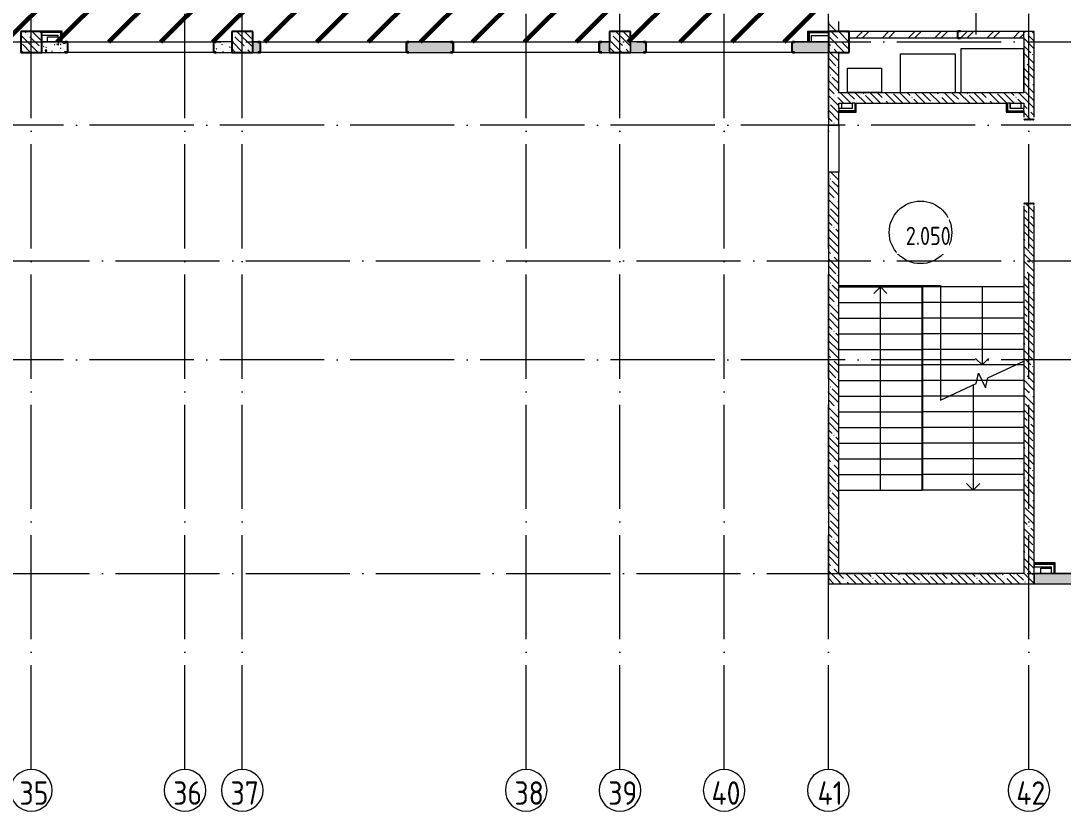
# Model space of a CAD drawing. Header units: millimetres. Extents: x -68946 to 288321, y -402657 to 324925.
# Drawn here: x 149709 to 169716, y -125524 to -110355 of the extents above; entities that cross this region are included whole.
import ezdxf

# ---------------------------------------------------------------- set-up
doc = ezdxf.new("R2010")
doc.units = ezdxf.units.MM
doc.linetypes.add('ADSK_Линия сетки', pattern=[2500, 2000, -250, 0, -250])
for name, color, linetype, lineweight in [('3.4) ПТ-2         4 вып', 70, 'Continuous', 60), ('A-AREA-____-IDEN', 250, 'Continuous', 9), ('A-DOOR-____-OTLN', 250, 'Continuous', 5), ('A-FLOR-____-OTLN', 192, 'Continuous', 9), ('A-WALL-____-IDEN', 250, 'Continuous', 9), ('A-WALL-____-MCUT', 250, 'Continuous', 13), ('A-WALL-____-PATT', 250, 'Continuous', 13), ('A-WALL-FNSH-MCUT', 250, 'Continuous', 13), ('I-WALL-____-OTLN', 250, 'Continuous', 9), ('S-COLS-____-MCUT', 250, 'Continuous', 25), ('S-COLS-____-OTLN', 250, 'Continuous', 9), ('S-GRID-____-IDEN', 250, 'Continuous', 9), ('S-GRID-____-OTLN', 250, 'Continuous', 9), ('S-STRS-____-MBND', 250, 'Continuous', 5), ('S-STRS-____-OTLN', 250, 'Continuous', 5)]:
    doc.layers.add(name, color=color, linetype=linetype, lineweight=lineweight)
doc.styles.add('GOST Common', font='', dxfattribs={"width": 0.9, "height": 350})
doc.styles.add('ISOCPEUR', font='isocpeur.ttf', dxfattribs={"width": 0.8, "height": 100})
doc.styles.get('GOST Common').set_extended_font_data('GOST Common')
pattern_1 = [(135, (28708.77, -120984.93), (-142.5612, -142.5612), []), (135, (28851.33, -120984.93), (-142.5612, -142.5612), [252.016, -50.403, 3.353, -47.05])]
pattern_2 = [(50, (28708.77, -120984.93), (364.3679, -31.8783), [38.1, -419.1]), (355, (28708.77, -120984.93), (-70.48585, 382.1133), [30.48, -335.28]), (100.451, (28739.14, -120987.6), (293.885, 350.2334), [32.38, -356.18]), (46.184, (28708.77, -120883.33), (542.1585, -84.0858), [57.15, -628.65]), (96.636, (28753.95, -120890.34), (474.8049, 494.8554), [48.57, -534.27]), (351.184, (28708.8, -120883.33), (474.8102, 494.85), [45.72, -502.92]), (21, (28759.57, -120908.73), (303.22847, -204.53046), [38.1, -419.1]), (326, (28759.57, -120908.73), (123.6039, 368.376), [30.48, -335.28]), (71.451, (28784.84, -120925.78), (426.8341, 163.8427), [32.38, -356.18]), (37.5, (28708.77, -120984.93), (6.17665, 169.11015), [16.764, -314.452, 16.764, -323.596, -336.55]), (37.5, (28708.77, -120984.93), (6.17665, 169.11015), [-671.576, 16.764, -319.786]), (7.5, (28708.77, -120984.93), (133.63888, 200.3615), [16.764, -177.292, 16.764, -306.832, -128.27]), (7.5, (28708.77, -120984.93), (133.63888, 200.3615), [-517.652, 16.764, -111.506]), (327.5, (28595.49, -120984.93), (271.18182, -11.45836), [16.764, -110.236, 16.764, -379.476, -525.78]), (327.5, (28595.49, -120984.93), (271.18182, -11.45836), [-523.24, 16.764, -509.016]), (317.5, (28544.7, -120984.93), (296.2585, 50.85285), [16.764, -148.336, 16.764, -246.38, -373.38]), (317.5, (28544.7, -120984.93), (296.2585, 50.85285), [-428.244, 16.764, -356.616])]
pattern_3 = [(45, (28708.77, -120984.93), (-251.4472, 251.4472), []), (45, (28708.77, -120603.93), (-251.4472, 251.4472), [])]

# ---------------------------------------------------------------- blocks, each defined once
blk = doc.blocks.new('Дверь_СКБ_2Ст_Внутренняя1 - Н_Д-1_1_1640x2100h_ЛК-42029885-АР1_Кладочный план 2 этажа С2и3')
at = {"layer": 'A-DOOR-____-OTLN'}
h = blk.add_hatch(dxfattribs=at)
h.set_pattern_fill('FP_30', color=256, style=0, pattern_type=2)
h.set_pattern_definition([(45, (-641.384, 164.685), (-14.1421, 14.1421), []), (135, (-641.384, 164.685), (-14.1421, -14.1421), [])])
h.paths.add_polyline_path([(-807.5, -100), (-782.5, -100), (-782.5, 100), (-807.5, 100)])
h = blk.add_hatch(dxfattribs=at)
h.set_pattern_fill('FP_29', color=256, style=0, pattern_type=2)
h.set_pattern_definition([(135, (1481.41, 164.685), (-14.14214, -14.14214), []), (225, (1481.41, 164.685), (14.14214, -14.14214), [])])
h.paths.add_polyline_path([(807.5, -100), (832.5, -100), (832.5, 100), (807.5, 100)])
blk = doc.blocks.new('BSC_Колонна _Прямоугольная - 400x400-V24-АР1_Кладочный план 2 этажа С2и3')
at = {"layer": 'S-COLS-____-OTLN', "lineweight": 5}
h = blk.add_hatch(dxfattribs=at)
h.set_pattern_fill('FP_64', color=256, style=0, pattern_type=2)
h.set_pattern_definition([(135, (-121200, -10225), (-142.56192, -142.56192), []), (135, (-121057.44, -10225), (-142.56192, -142.56192), [252.016, -50.403, 3.353, -47.05])])
h.paths.add_polyline_path([(200, -200), (200, 200), (-200, 200), (-200, -200), (90, -200)])
at = {"layer": 'S-COLS-____-MCUT'}
for p, q in [((200, 200), (-200, 200)), ((-200, 200), (-200, -200)), ((200, -200), (200, 200)), ((-200, -200), (200, -200))]:
    blk.add_line(p, q, dxfattribs=at)
blk = doc.blocks.new('BSC_Колонна _Прямоугольная - 400x400-V39-АР1_Кладочный план 2 этажа С2и3')
at = {"layer": 'S-COLS-____-OTLN', "lineweight": 5}
h = blk.add_hatch(dxfattribs=at)
h.set_pattern_fill('FP_81', color=256, style=0, pattern_type=2)
h.set_pattern_definition([(135, (-125250, -10225), (-142.56192, -142.56192), []), (135, (-125107.44, -10225), (-142.56192, -142.56192), [252.016, -50.403, 3.353, -47.05])])
h.paths.add_polyline_path([(200, -200), (200, 200), (-200, 200), (-200, -200)])
at = {"layer": 'S-COLS-____-MCUT'}
for p, q in [((200, 200), (-200, 200)), ((-200, 200), (-200, -200)), ((200, -200), (200, 200)), ((-200, -200), (200, -200))]:
    blk.add_line(p, q, dxfattribs=at)
blk = doc.blocks.new('ADSK_КолоннаНесущая_Швеллер_Гнутый_ГОСТ 8278-83 - 200х50х4_таб_1 2-38569602-АР1_Кладочный план 2 этажа С2и3')
at = {"layer": 'S-COLS-____-MCUT'}
for p, q in [((-10.1, 90), (-10.1, -90)), ((-6.1, -90), (-6.1, 90)), ((39.9, 100), (-0.1, 100)), ((-0.1, 96), (39.9, 96)), ((39.9, 96), (39.9, 100)), ((39.9, -96), (-0.1, -96)), ((-0.1, -100), (39.9, -100)), ((39.9, -100), (39.9, -96))]:
    blk.add_line(p, q, dxfattribs=at)
for centre, radius, start, end in [((-0.1, 90), 10, 90, 180), ((-0.1, 90), 6, 90, 180), ((-0.1, -90), 10, 180, 270), ((-0.1, -90), 6, 180, 270)]:
    blk.add_arc(centre, radius, start, end, dxfattribs=at)
blk = doc.blocks.new('ADSK_КолоннаНесущая_Швеллер_Гнутый_ГОСТ 8278-83 - 140х60х5_таб_1-39139443-АР1_Кладочный план 2 этажа С2и3')
at = {"layer": 'S-COLS-____-MCUT'}
for p, q in [((-16.2, 58), (-16.2, -58)), ((-11.2, -58), (-11.2, 58)), ((43.8, 70), (-4.2, 70)), ((-4.2, 65), (43.8, 65)), ((43.8, 65), (43.8, 70)), ((43.8, -65), (-4.2, -65)), ((-4.2, -70), (43.8, -70)), ((43.8, -70), (43.8, -65))]:
    blk.add_line(p, q, dxfattribs=at)
for centre, radius, start, end in [((-4.2, 58), 12, 90, 180), ((-4.2, 58), 7, 90, 180), ((-4.2, -58), 12, 180, 270), ((-4.2, -58), 7, 180, 270)]:
    blk.add_arc(centre, radius, start, end, dxfattribs=at)
blk = doc.blocks.new('Ось сетки - Круг_Ø8 мм-39983606-АР1_Кладочный план 2 этажа С2и3')
at = {"layer": 'S-GRID-____-IDEN'}
for start, end in [(360, 180), (180, 360)]:
    blk.add_arc((0, 0), 4, start, end, dxfattribs=at)
blk = doc.blocks.new('AAR_СКБ_Марка_Помещения_мал - Номер-28977439-АР1_Кладочный план 2 этажа С2и3')
at = {"layer": 'A-AREA-____-IDEN'}
blk.add_circle((-0.03, 0), 3, dxfattribs=at)

msp = doc.modelspace()

# ---------------------------------------------------------------- hatches: boundary and pattern name
at = {"layer": '3.4) ПТ-2         4 вып'}
h = msp.add_hatch(dxfattribs=at)
h.set_pattern_fill('ANSI31', color=256, scale=222)
h.paths.add_polyline_path([(147408.7722, -85409.9342), (133608.7728, -85409.9342), (133608.7728, -101759.9342), (142758.7722, -101759.9342), (142758.7722, -110759.9342), (165136.7219, -110759.9342), (165136.7219, -98559.9347), (161208.7722, -98559.9347), (161208.7722, -105059.9342), (149908.7722, -105059.9342), (149908.7722, -98359.9342), (161008.7722, -98359.9342), (161008.7722, -98159.9347), (165136.7219, -98159.9347), (165136.7219, -92888.3519), (147408.7722, -92888.3519)])
h.paths.add_polyline_path([(141688.7725, -92339.9342), (144128.7722, -92339.9342), (144128.7722, -93379.9347), (141688.7725, -93379.9347)], flags=16)
h.paths.add_polyline_path([(141708.7722, -88989.9347), (141708.7722, -88259.9347), (142958.7722, -88259.9347), (142958.7722, -88989.9347)], flags=16)
h.paths.add_polyline_path([(141708.7722, -98159.9347), (142958.7722, -98159.9347), (142958.7722, -98859.9342), (141708.7722, -98859.9342)], flags=16)
at = {"layer": 'A-WALL-____-PATT', "lineweight": 15}
h = msp.add_hatch(dxfattribs=at)
h.set_pattern_fill('FP_1', color=256, style=0, pattern_type=2)
h.set_pattern_definition([(135, (28708.77, -120984.93), (-141.42136, -141.42136), [])])
h.paths.add_polyline_path([(165208.7722, -110559.9342), (165408.7722, -110559.9342), (165408.7722, -110339.9342), (165208.7722, -110339.9342), (165208.7722, -110410.5463)])
h = msp.add_hatch(dxfattribs=at)
h.set_pattern_fill('FP_12', color=256, style=0, pattern_type=2)
h.set_pattern_definition(pattern_3)
h.paths.add_polyline_path([(167804.2581, -110679.9336), (168958.7722, -110679.9336), (168958.7722, -110559.9336), (165608.7503, -110559.9336), (165608.7503, -110679.9336), (166379.7852, -110679.9336)])
h = msp.add_hatch(dxfattribs=at)
h.set_pattern_fill('FP_12', color=256, style=0, pattern_type=2)
h.set_pattern_definition(pattern_3)
h.paths.add_polyline_path([(167804.2581, -110679.9336), (168958.7722, -110679.9336), (168958.7722, -110559.9336), (165608.7503, -110559.9336), (165608.7503, -110679.9336), (166379.7852, -110679.9336)])
h = msp.add_hatch(dxfattribs=at)
h.set_pattern_fill('FP_40', color=256, style=0, pattern_type=2)
h.set_pattern_definition(pattern_1)
h.paths.add_polyline_path([(168958.7722, -121159.9342), (169158.7722, -121159.9342), (169158.7722, -113874.9342), (168958.7722, -113874.9342), (168958.7722, -120959.9342)])
h.paths.add_polyline_path([(169158.7722, -112234.9342), (169158.7722, -110559.9336), (168958.7722, -110559.9336), (168958.7722, -112234.9342)])
h = msp.add_hatch(dxfattribs=at)
h.set_pattern_fill('FP_83', color=256, style=0, pattern_type=2)
h.set_pattern_definition(pattern_2)
h.paths.add_polyline_path([(153559.5296, -110959.9342), (153758.7503, -110959.9342), (153758.7503, -110759.9342), (153408.7503, -110759.9342), (153408.7503, -110959.9342)])
h.paths.add_polyline_path([(150108.7722, -110959.9342), (150608.7503, -110959.9342), (150608.7503, -110759.9342), (150108.7722, -110759.9429), (150108.7722, -110914.5416)])
h = msp.add_hatch(dxfattribs=at)
h.set_pattern_fill('FP_83', color=256, style=0, pattern_type=2)
h.set_pattern_definition(pattern_2)
h.paths.add_polyline_path([(164955.3124, -110959.9342), (165208.7711, -110959.9342), (165208.7711, -110759.9342), (164508.7734, -110759.9342), (164508.7734, -110959.9342)])
h.paths.add_polyline_path([(154158.7722, -110959.9342), (154308.7734, -110959.9342), (154308.7734, -110759.9342), (154158.7722, -110759.9634)])
h.paths.add_polyline_path([(158008.7734, -110959.9342), (158008.7734, -110759.9342), (157108.7734, -110759.9342), (157108.7734, -110959.9342)])
h.paths.add_polyline_path([(161008.7722, -110959.9342), (161008.7722, -110759.9342), (160808.7734, -110759.9342), (160808.7734, -110959.9342)])
h.paths.add_polyline_path([(161408.7722, -110959.9342), (161708.7734, -110959.9342), (161708.7734, -110759.9342), (161408.7722, -110759.9342)])
h = msp.add_hatch(dxfattribs=at)
h.set_pattern_fill('FP_40', color=256, style=0, pattern_type=2)
h.set_pattern_definition(pattern_1)
h.paths.add_polyline_path([(165408.7722, -121159.9342), (165408.7722, -113259.8745), (165208.7722, -113259.8745), (165208.7722, -121159.9342)])
h.paths.add_polyline_path([(165408.7722, -112359.8745), (165408.7722, -110959.9342), (165208.7722, -110959.9342), (165208.7722, -112359.8745)])
h = msp.add_hatch(dxfattribs=at)
h.set_pattern_fill('FP_40', color=256, style=0, pattern_type=2)
h.set_pattern_definition(pattern_1)
h.paths.add_polyline_path([(167804.2581, -111934.9347), (168958.7722, -111934.9347), (168958.7722, -111734.9347), (165408.7722, -111734.9347), (165408.7722, -111934.9347), (166379.7852, -111934.9347)])
h = msp.add_hatch(dxfattribs=at)
h.set_pattern_fill('FP_40', color=256, style=0, pattern_type=2)
h.set_pattern_definition(pattern_1)
h.paths.add_polyline_path([(165408.7722, -121159.9342), (168958.7722, -121159.9342), (168958.7722, -120959.9342), (165408.7722, -120959.9342)])
h = msp.add_hatch(dxfattribs=at)
h.set_pattern_fill('FP_83', color=256, style=0, pattern_type=2)
h.set_pattern_definition(pattern_2)
h.paths.add_polyline_path([(176351.0951, -121159.9342), (181258.7722, -121159.9342), (181258.7722, -120959.9342), (174158.7722, -120959.9342), (174158.7722, -121159.9342)])
h.paths.add_polyline_path([(169918.2722, -121159.9342), (169918.2722, -120959.9342), (169158.7722, -120959.9342), (169158.7722, -121159.9342), (169228.7309, -121159.9342)])
h.paths.add_polyline_path([(173218.2722, -121159.9342), (173758.7722, -121159.9342), (173758.7722, -120959.9342), (173218.2722, -120959.9342)])
at = {"layer": 'S-COLS-____-OTLN', "lineweight": 5}
h = msp.add_hatch(dxfattribs=at)
h.set_pattern_fill('FP_40', color=256, style=0, pattern_type=2)
h.set_pattern_definition(pattern_1)
h.paths.add_polyline_path([(161408.7722, -110959.9342), (161408.7722, -110559.9342), (161008.7722, -110559.9342), (161008.7722, -110959.9342)])
h = msp.add_hatch(dxfattribs=at)
h.set_pattern_fill('FP_40', color=256, style=0, pattern_type=2)
h.set_pattern_definition(pattern_1)
h.paths.add_polyline_path([(165608.7503, -110959.9342), (165608.7503, -110559.9342), (165208.7503, -110559.9342), (165208.7503, -110959.9342), (165408.7722, -110959.9342)])

# ---------------------------------------------------------------- linework, layer by layer
at = {"layer": 'A-FLOR-____-OTLN'}
for p, q in [((150221.8351, -110759.8092), (150221.8351, -110659.8092)), ((150221.8351, -110659.8092), (150421.8351, -110659.8092)), ((150421.8351, -110759.8092), (150221.8351, -110759.8092)), ((166594.8603, -111734.1624), (166594.8603, -110989.1624)), ((166594.8603, -110989.1624), (167644.8603, -110989.1624)), ((167644.8603, -110989.1624), (167644.8603, -111734.1624)), ((167759.8603, -111734.1624), (167759.8603, -110884.1624)), ((167759.8603, -110884.1624), (168954.8603, -110884.1624)), ((168954.8603, -110884.1624), (168954.8603, -111734.1624)), ((165576.7772, -111731.1801), (165576.7772, -111261.1801)), ((165576.7772, -111261.1801), (166226.7772, -111261.1801)), ((166226.7772, -111261.1801), (166226.7772, -111731.1801)), ((166226.7772, -111731.1801), (165576.7772, -111731.1801)), ((167644.8603, -111734.1624), (166594.8603, -111734.1624)), ((168954.8603, -111734.1624), (167759.8603, -111734.1624)), ((165468.7722, -112034.9347), (165468.7722, -111934.9347)), ((168703.7722, -112034.9347), (168703.7722, -111934.9347)), ((168903.7722, -111934.9347), (168903.7722, -112034.9347)), ((165408.7722, -115434.9347), (167358.7717, -115434.9347)), ((167358.7717, -115434.9347), (167358.7717, -115459.9347)), ((169288.7503, -120959.9342), (169288.7503, -120859.9343)), ((169288.7503, -120859.9343), (169488.7503, -120859.9343))]:
    msp.add_line(p, q, dxfattribs=at)
at = {"layer": 'A-WALL-____-IDEN'}
msp.add_line((168045.2128, -110619.9336), (168045.2128, -109318.6836), dxfattribs=at)
at = {"layer": 'A-WALL-____-MCUT', "color": 7, "lineweight": 15}
for p, q in [((165208.7722, -110369.9342), (165208.7722, -110559.9342)), ((165408.7722, -110559.9342), (165408.7722, -110369.9342)), ((150499.8351, -110549.9779), (150108.7503, -110549.9779)), ((150108.7503, -110549.9779), (150108.7503, -110552.9779)), ((150108.7503, -110552.9779), (150496.8351, -110552.9779)), ((150496.8351, -110552.9779), (150496.8351, -110739.8092)), ((150499.8351, -110739.8092), (150499.8351, -110549.9779)), ((164810.4118, -110556.9779), (164810.4118, -110739.9342)), ((165188.7503, -110556.9779), (164810.4118, -110556.9779)), ((164813.4118, -110739.9342), (164813.4118, -110559.9779)), ((164813.4118, -110559.9779), (165188.7503, -110559.9779)), ((165188.7503, -110559.9779), (165188.7503, -110556.9779)), ((165208.7722, -110559.9342), (165408.7722, -110559.9342)), ((165608.7503, -110559.9336), (165608.7503, -110679.9336)), ((169158.7722, -110559.9336), (165608.7503, -110559.9336)), ((169158.7722, -112204.9342), (169158.7722, -110559.9336)), ((150608.7503, -110759.9342), (150108.7722, -110759.9342)), ((150496.8351, -110739.8092), (150499.8351, -110739.8092)), ((150608.7503, -110959.9342), (150608.7503, -110759.9342)), ((153758.7503, -110759.9342), (153408.7503, -110759.9342)), ((153408.7503, -110759.9342), (153408.7503, -110959.9342)), ((154308.7734, -110759.9342), (154158.7722, -110759.9342)), ((154308.7734, -110959.9342), (154308.7734, -110759.9342)), ((158008.7734, -110759.9342), (157108.7734, -110759.9342)), ((157108.7734, -110759.9342), (157108.7734, -110959.9342)), ((158008.7734, -110959.9342), (158008.7734, -110759.9342)), ((161008.7722, -110759.9342), (160808.7734, -110759.9342)), ((160808.7734, -110759.9342), (160808.7734, -110959.9342)), ((161708.7734, -110759.9342), (161408.7722, -110759.9342)), ((161708.7734, -110959.9342), (161708.7734, -110759.9342)), ((165208.7711, -110759.9342), (164508.7734, -110759.9342)), ((164508.7734, -110759.9342), (164508.7734, -110959.9342)), ((164810.4118, -110739.9342), (164813.4118, -110739.9342)), ((165208.7711, -110959.9342), (165208.7711, -110759.9342)), ((165608.7503, -110679.9336), (168958.7722, -110679.9336)), ((168958.7722, -110679.9336), (168958.7722, -111734.9347)), ((150108.7722, -110959.9342), (150608.7503, -110959.9342)), ((153408.7503, -110959.9342), (153758.7503, -110959.9342)), ((154158.7722, -110959.9342), (154308.7734, -110959.9342)), ((157108.7734, -110959.9342), (158008.7734, -110959.9342)), ((160808.7734, -110959.9342), (161008.7722, -110959.9342)), ((161408.7722, -110959.9342), (161708.7734, -110959.9342)), ((164508.7734, -110959.9342), (165208.7711, -110959.9342)), ((165208.7722, -110959.9342), (165208.7722, -112359.8745)), ((165408.7722, -111734.9347), (165408.7722, -110959.9342)), ((168958.7722, -111734.9347), (165408.7722, -111734.9347)), ((165408.7722, -112034.9347), (165408.7722, -111934.9347)), ((165408.7722, -111934.9347), (165667.9677, -111934.9347)), ((165717.9677, -111934.9347), (168649.5768, -111934.9347)), ((168699.5768, -111934.9347), (168958.7722, -111934.9347)), ((168958.7722, -111934.9347), (168958.7722, -112034.9347)), ((165408.7722, -112359.8745), (165408.7722, -112084.9347)), ((168958.7722, -112084.9347), (168958.7722, -112204.9342)), ((165208.7722, -112359.8745), (165408.7722, -112359.8745)), ((165408.7722, -113259.8745), (165208.7722, -113259.8745)), ((165208.7722, -113259.8745), (165208.7722, -121159.9342)), ((165408.7722, -120959.9342), (165408.7722, -113259.8745)), ((168958.7722, -113904.9342), (168958.7722, -120959.9342)), ((169158.7722, -120959.9342), (169158.7722, -113904.9342)), ((168958.7722, -120959.9342), (165408.7722, -120959.9342)), ((169918.2722, -120959.9342), (169158.7722, -120959.9342)), ((165208.7722, -121159.9342), (169918.2722, -121159.9342))]:
    msp.add_line(p, q, dxfattribs=at)
at = {"layer": 'A-WALL-____-MCUT', "color": 42, "lineweight": 15}
for p, q in [((150484.3351, -110565.4779), (150108.7722, -110565.4779)), ((150484.3351, -110565.4779), (150484.3351, -110759.8092)), ((164825.9118, -110572.4779), (164825.9118, -110759.9342)), ((165208.7503, -110572.4779), (164825.9118, -110572.4779)), ((165408.7722, -112034.9347), (165408.7722, -112084.9347)), ((165717.9677, -111934.9347), (165667.9677, -111934.9347)), ((165730.4677, -111934.9347), (165730.4677, -112097.4347)), ((168637.0768, -111934.9347), (168637.0768, -112097.4347)), ((168699.5768, -111934.9347), (168649.5768, -111934.9347)), ((168958.7722, -112084.9347), (168958.7722, -112034.9347)), ((165730.4677, -112097.4347), (165408.7722, -112097.4347)), ((168637.0768, -112097.4347), (168958.7722, -112097.4347)), ((169156.4988, -120772.4342), (169551.2503, -120772.4342)), ((169551.2503, -120772.4342), (169551.2503, -120959.9342))]:
    msp.add_line(p, q, dxfattribs=at)
at = {"layer": 'A-WALL-____-MCUT', "color": 30, "lineweight": 15}
for p, q in [((150471.8351, -110577.9779), (150108.7722, -110577.9779)), ((150108.7722, -110627.9779), (150421.8351, -110627.9779)), ((150421.8351, -110627.9779), (150421.8351, -110759.8092)), ((150471.8351, -110577.9779), (150471.8351, -110759.8092)), ((164838.4118, -110584.9779), (164838.4118, -110759.9342)), ((165208.7503, -110584.9779), (164838.4118, -110584.9779)), ((164888.4118, -110759.9342), (164888.4118, -110634.9779)), ((164888.4118, -110634.9779), (165208.7503, -110634.9779)), ((165208.7503, -110634.9779), (165208.7503, -110584.9779)), ((150421.8351, -110759.8092), (150471.8351, -110759.8092)), ((164838.4118, -110759.9342), (164888.4118, -110759.9342)), ((165667.9677, -112034.9347), (165408.7722, -112034.9347)), ((165667.9677, -111934.9347), (165667.9677, -112034.9347)), ((165717.9677, -111934.9347), (165717.9677, -112084.9347)), ((168649.5768, -111934.9347), (168649.5768, -112084.9347)), ((168699.5768, -112034.9347), (168699.5768, -111934.9347)), ((168958.7722, -112034.9347), (168699.5768, -112034.9347)), ((165717.9677, -112084.9347), (165408.7722, -112084.9347)), ((168649.5768, -112084.9347), (168958.7722, -112084.9347)), ((169156.4988, -120784.9342), (169156.4988, -120834.9342)), ((169156.4988, -120784.9342), (169538.7503, -120784.9342)), ((169156.4988, -120834.9342), (169488.7503, -120834.9342)), ((169488.7503, -120834.9342), (169488.7503, -120959.9342)), ((169538.7503, -120784.9342), (169538.7503, -120959.9342)), ((169488.7503, -120959.9342), (169538.7503, -120959.9342))]:
    msp.add_line(p, q, dxfattribs=at)
at = {"layer": 'A-WALL-____-MCUT', "lineweight": 15}
for p, q in [((168958.7722, -110679.9336), (168958.7722, -110559.9336)), ((161008.7722, -110959.9342), (161008.7722, -110759.9342)), ((161408.7722, -110759.9342), (161408.7722, -110959.9342)), ((165408.7722, -110959.9342), (165208.7722, -110959.9342)), ((169158.7722, -121159.9342), (169158.7722, -120959.9342)), ((169158.7722, -120959.9342), (169158.7722, -121159.9342))]:
    msp.add_line(p, q, dxfattribs=at)
at = {"layer": 'A-WALL-FNSH-MCUT', "lineweight": 15}
for p, q in [((150108.7503, -110552.9779), (150108.7503, -110559.9347)), ((165208.7503, -110559.9779), (165188.7503, -110559.9779)), ((165208.7503, -110584.9779), (165208.7503, -110559.9779)), ((150471.8351, -110759.8092), (150496.8351, -110759.8092)), ((150496.8351, -110759.8092), (150496.8351, -110739.8092)), ((164813.4118, -110739.9342), (164813.4118, -110759.9342)), ((164813.4118, -110759.9342), (164838.4118, -110759.9342)), ((165742.9677, -112109.9347), (165742.9677, -111934.9347)), ((168624.5768, -111934.9347), (168624.5768, -112109.9347)), ((165408.7722, -112109.9347), (165742.9677, -112109.9347)), ((168624.5768, -112109.9347), (168958.7722, -112109.9347)), ((169563.7503, -120759.9342), (169156.4988, -120759.9342)), ((169156.4988, -120759.9342), (169156.4988, -120784.9342)), ((169563.7503, -120959.9342), (169563.7503, -120759.9342)), ((169538.7503, -120959.9342), (169563.7503, -120959.9342))]:
    msp.add_line(p, q, dxfattribs=at)
at = {"layer": 'I-WALL-____-OTLN', "lineweight": 15}
for p, q in [((150608.7503, -110759.9342), (153408.7503, -110759.9342)), ((154308.7734, -110759.9342), (157108.7734, -110759.9342)), ((158008.7734, -110759.9342), (160808.7734, -110759.9342)), ((161708.7734, -110759.9342), (164508.7734, -110759.9342)), ((153408.7503, -110959.9342), (150608.7503, -110959.9342)), ((157108.7734, -110959.9342), (154308.7734, -110959.9342)), ((160808.7734, -110959.9342), (158008.7734, -110959.9342)), ((164508.7734, -110959.9342), (161708.7734, -110959.9342)), ((165208.7722, -113259.8745), (165208.7722, -112359.8745)), ((165408.7722, -112359.8745), (165408.7722, -113259.8745))]:
    msp.add_line(p, q, dxfattribs=at)
at = {"layer": 'S-COLS-____-MCUT'}
for p, q in [((161408.7722, -110559.9342), (161008.7722, -110559.9342)), ((161008.7722, -110559.9342), (161008.7722, -110759.9342)), ((161408.7722, -110759.9342), (161408.7722, -110559.9342)), ((165608.7503, -110559.9342), (165208.7503, -110559.9342)), ((165208.7503, -110559.9342), (165208.7503, -110959.9342)), ((165608.7503, -110959.9342), (165608.7503, -110559.9342)), ((161008.7722, -110959.9342), (161408.7722, -110959.9342)), ((165408.7722, -110959.9342), (165608.7503, -110959.9342))]:
    msp.add_line(p, q, dxfattribs=at)
at = {"layer": 'S-COLS-____-OTLN'}
for p, q in [((161008.7722, -110759.9342), (161008.7722, -110959.9342)), ((161408.7722, -110959.9342), (161408.7722, -110759.9342)), ((165208.7503, -110959.9342), (165408.7722, -110959.9342))]:
    msp.add_line(p, q, dxfattribs=at)
at = {"layer": 'S-GRID-____-OTLN', "linetype": 'ADSK_Линия сетки'}
for p, q in [((149908.7722, -124723.7741), (149908.7722, -59782.9296)), ((152858.7722, -124723.7741), (152858.7722, -59782.9296)), ((153958.7722, -124723.7741), (153958.7722, -59782.9296)), ((159408.7722, -124723.7741), (159408.7722, -59782.9296)), ((161208.7722, -124723.7741), (161208.7722, -59782.9296)), ((163208.7722, -124723.7747), (163208.7722, -59782.9296)), ((165208.7722, -124723.7741), (165208.7722, -59782.9296)), ((169058.7722, -124723.7741), (169058.7722, -59782.9296)), ((94022.7944, -110759.9342), (185529.6518, -110759.9342)), ((185529.6518, -112359.9342), (128028.7722, -112359.9342)), ((94022.7944, -114959.9342), (185529.6518, -114959.9342)), ((185529.6518, -116859.9342), (128028.7722, -116859.9342)), ((94022.7944, -120959.9342), (185529.6518, -120959.9342))]:
    msp.add_line(p, q, dxfattribs=at)
at = {"layer": 'S-STRS-____-MBND'}
for p, q in [((168272.0601, -117207.1075), (168958.7717, -116886.8886)), ((168045.4832, -117312.762), (168092.7376, -117118.3242)), ((168092.7376, -117118.3242), (168224.8058, -117401.5453)), ((168224.8058, -117401.5453), (168272.0601, -117207.1075)), ((167358.7717, -117632.9809), (168045.4832, -117312.762))]:
    msp.add_line(p, q, dxfattribs=at)
at = {"layer": 'S-STRS-____-OTLN'}
for p, q in [((165408.7722, -115459.9347), (167008.7722, -115459.9347)), ((167008.7722, -115759.9347), (167008.7722, -115459.9347)), ((167358.7717, -115459.9347), (167018.7722, -115459.9347)), ((167018.7722, -115459.9347), (167018.7722, -115759.9347)), ((167358.7717, -115459.9347), (167018.7722, -115459.9347)), ((168958.7717, -115459.9347), (167358.7717, -115459.9347)), ((167358.7717, -115459.9347), (167358.7717, -115759.9347)), ((168958.7717, -115459.9347), (167358.7717, -115459.9347)), ((165408.7722, -115759.9347), (167008.7722, -115759.9347)), ((165408.7722, -115759.9347), (167008.7722, -115759.9347)), ((167008.7722, -116059.9347), (167008.7722, -115759.9347)), ((167018.7722, -115759.9347), (167018.7722, -116059.9347)), ((167358.7717, -115759.9347), (167018.7722, -115759.9347)), ((167358.7717, -115759.9347), (167018.7722, -115759.9347)), ((167358.7717, -115759.9347), (167358.7717, -116059.9347)), ((168958.7717, -115759.9347), (167358.7717, -115759.9347)), ((168958.7717, -115759.9347), (167358.7717, -115759.9347)), ((165408.7722, -116059.9347), (167008.7722, -116059.9347)), ((165408.7722, -116059.9347), (167008.7722, -116059.9347)), ((167008.7722, -116359.9347), (167008.7722, -116059.9347)), ((167018.7722, -116059.9347), (167018.7722, -116359.9347)), ((167358.7717, -116059.9347), (167018.7722, -116059.9347)), ((167358.7717, -116059.9347), (167018.7722, -116059.9347)), ((167358.7717, -116059.9347), (167358.7717, -116359.9347)), ((168958.7717, -116059.9347), (167358.7717, -116059.9347)), ((168958.7717, -116059.9347), (167358.7717, -116059.9347)), ((165408.7722, -116359.9347), (167008.7722, -116359.9347)), ((165408.7722, -116359.9347), (167008.7722, -116359.9347)), ((167008.7722, -116659.9347), (167008.7722, -116359.9347)), ((167018.7722, -116359.9347), (167018.7722, -116659.9347)), ((167358.7717, -116359.9347), (167018.7722, -116359.9347)), ((167358.7717, -116359.9347), (167018.7722, -116359.9347)), ((167358.7717, -116359.9347), (167358.7717, -116659.9347)), ((168958.7717, -116359.9347), (167358.7717, -116359.9347)), ((168958.7717, -116359.9347), (167358.7717, -116359.9347)), ((165408.7722, -116659.9347), (167008.7722, -116659.9347)), ((165408.7722, -116659.9347), (167008.7722, -116659.9347)), ((167008.7722, -116959.9347), (167008.7722, -116659.9347)), ((167018.7722, -116659.9347), (167018.7722, -116959.9347)), ((167358.7717, -116659.9347), (167018.7722, -116659.9347)), ((167358.7717, -116659.9347), (167018.7722, -116659.9347)), ((167358.7717, -116659.9347), (167358.7717, -116959.9347)), ((168958.7717, -116659.9347), (167358.7717, -116659.9347)), ((168958.7717, -116659.9347), (167358.7717, -116659.9347)), ((165408.7722, -116959.9347), (167008.7722, -116959.9347)), ((165408.7722, -116959.9347), (167008.7722, -116959.9347)), ((167008.7722, -117259.9347), (167008.7722, -116959.9347)), ((167018.7722, -116959.9347), (167018.7722, -117259.9347)), ((167358.7717, -116959.9347), (167018.7722, -116959.9347)), ((167358.7717, -116959.9347), (167018.7722, -116959.9347)), ((167358.7717, -116959.9347), (167358.7717, -117259.9347)), ((168802.1237, -116959.9347), (167358.7717, -116959.9347)), ((168802.1237, -116959.9347), (167358.7717, -116959.9347)), ((168958.7722, -116959.9347), (168802.1237, -116959.9347)), ((168958.7722, -116959.9347), (168802.1237, -116959.9347)), ((165408.7722, -117259.9347), (167008.7722, -117259.9347)), ((165408.7722, -117259.9347), (167008.7722, -117259.9347)), ((167008.7722, -117559.9347), (167008.7722, -117259.9347)), ((167018.7722, -117259.9347), (167018.7722, -117559.9347)), ((167358.7717, -117259.9347), (167018.7722, -117259.9347)), ((167358.7717, -117259.9347), (167018.7722, -117259.9347)), ((167358.7717, -117259.9347), (167358.7717, -117559.9347)), ((168058.3218, -117259.9347), (167358.7717, -117259.9347)), ((168058.3218, -117259.9347), (167358.7717, -117259.9347)), ((168158.7717, -117259.9347), (168058.3218, -117259.9347)), ((168158.7717, -117259.9347), (168058.3218, -117259.9347)), ((168259.2215, -117259.9347), (168158.7717, -117259.9347)), ((168259.2215, -117259.9347), (168158.7717, -117259.9347)), ((168958.7722, -117259.9347), (168259.2215, -117259.9347)), ((168958.7722, -117259.9347), (168259.2215, -117259.9347)), ((165408.7722, -117559.9347), (167008.7722, -117559.9347)), ((165408.7722, -117559.9347), (167008.7722, -117559.9347)), ((167008.7722, -117859.9347), (167008.7722, -117559.9347)), ((167018.7722, -117559.9347), (167018.7722, -117859.9347)), ((167358.7717, -117559.9347), (167018.7722, -117559.9347)), ((167358.7717, -117559.9347), (167018.7722, -117559.9347)), ((167358.7717, -117559.9347), (167358.7717, -117632.9809)), ((167515.4196, -117559.9347), (167358.7717, -117559.9347)), ((167515.4196, -117559.9347), (167358.7717, -117559.9347)), ((168958.7722, -117559.9347), (167515.4196, -117559.9347)), ((168958.7722, -117559.9347), (167515.4196, -117559.9347)), ((165408.7722, -117859.9347), (167008.7722, -117859.9347)), ((165408.7722, -117859.9347), (167008.7722, -117859.9347)), ((167008.7722, -118159.9347), (167008.7722, -117859.9347)), ((167018.7722, -117859.9347), (167018.7722, -118159.9347)), ((168958.7722, -117859.9347), (167018.7722, -117859.9347)), ((168958.7722, -117859.9347), (167018.7722, -117859.9347)), ((165408.7722, -118159.9347), (167008.7722, -118159.9347)), ((165408.7722, -118159.9347), (167008.7722, -118159.9347)), ((167008.7722, -118459.9347), (167008.7722, -118159.9347)), ((167018.7722, -118159.9347), (167018.7722, -118459.9347)), ((168958.7722, -118159.9347), (167018.7722, -118159.9347)), ((168958.7722, -118159.9347), (167018.7722, -118159.9347)), ((165408.7722, -118459.9347), (167008.7722, -118459.9347)), ((165408.7722, -118459.9347), (167008.7722, -118459.9347)), ((167008.7722, -118759.9347), (167008.7722, -118459.9347)), ((167018.7722, -118459.9347), (167018.7722, -118759.9347)), ((168958.7722, -118459.9347), (167018.7722, -118459.9347)), ((168958.7722, -118459.9347), (167018.7722, -118459.9347)), ((165408.7722, -118759.9347), (167008.7722, -118759.9347)), ((165408.7722, -118759.9347), (167008.7722, -118759.9347)), ((167008.7722, -119059.9347), (167008.7722, -118759.9347)), ((167018.7722, -118759.9347), (167018.7722, -119059.9347)), ((168958.7722, -118759.9347), (167018.7722, -118759.9347)), ((168958.7722, -118759.9347), (167018.7722, -118759.9347)), ((165408.7722, -119059.9347), (167008.7722, -119059.9347)), ((165408.7722, -119059.9347), (167008.7722, -119059.9347)), ((167008.7722, -119359.9347), (167008.7722, -119059.9347)), ((167018.7722, -119059.9347), (167018.7722, -119359.9347)), ((168958.7722, -119059.9347), (167018.7722, -119059.9347)), ((168958.7722, -119059.9347), (167018.7722, -119059.9347)), ((165408.7722, -119359.9347), (167008.7722, -119359.9347)), ((165408.7722, -119359.9347), (167008.7722, -119359.9347)), ((167018.7722, -119359.9347), (167008.7722, -119359.9347)), ((168958.7722, -119359.9347), (167018.7722, -119359.9347)), ((168958.7722, -119359.9347), (167018.7722, -119359.9347))]:
    msp.add_line(p, q, dxfattribs=at)
at = {"layer": 'S-STRS-____-OTLN', "lineweight": 9}
for p, q in [((166208.7722, -115459.9347), (166083.7722, -115584.9347)), ((166208.7722, -115759.9347), (166208.7722, -115459.9347)), ((166208.7722, -115459.9347), (166333.7722, -115584.9347)), ((168158.7717, -115459.9347), (168158.7717, -115759.9347)), ((166208.7722, -116059.9347), (166208.7722, -115759.9347)), ((168158.7717, -115759.9347), (168158.7717, -116059.9347)), ((166208.7722, -116359.9347), (166208.7722, -116059.9347)), ((168158.7717, -116059.9347), (168158.7717, -116359.9347)), ((166208.7722, -116659.9347), (166208.7722, -116359.9347)), ((168158.7717, -116359.9347), (168158.7717, -116659.9347)), ((166208.7722, -116959.9347), (166208.7722, -116659.9347)), ((168158.7717, -116959.9347), (168033.7717, -116834.9347)), ((168158.7717, -116659.9347), (168158.7717, -116959.9347)), ((168158.7717, -116959.9347), (168283.7717, -116834.9347)), ((166208.7722, -117259.9347), (166208.7722, -116959.9347)), ((166208.7722, -117559.9347), (166208.7722, -117259.9347)), ((167988.7722, -117339.2068), (167988.7722, -117559.9347)), ((166208.7722, -117859.9347), (166208.7722, -117559.9347)), ((167988.7722, -117559.9347), (167988.7722, -117859.9347)), ((166208.7722, -118159.9347), (166208.7722, -117859.9347)), ((167988.7722, -117859.9347), (167988.7722, -118159.9347)), ((166208.7722, -118459.9347), (166208.7722, -118159.9347)), ((167988.7722, -118159.9347), (167988.7722, -118459.9347)), ((166208.7722, -118759.9347), (166208.7722, -118459.9347)), ((167988.7722, -118459.9347), (167988.7722, -118759.9347)), ((166208.7722, -119059.9347), (166208.7722, -118759.9347)), ((167988.7722, -118759.9347), (167988.7722, -119059.9347)), ((166208.7722, -119359.9347), (166208.7722, -119059.9347)), ((167988.7722, -119359.9347), (167863.7722, -119234.9347)), ((167988.7722, -119059.9347), (167988.7722, -119359.9347)), ((167988.7722, -119359.9347), (168113.7722, -119234.9347))]:
    msp.add_line(p, q, dxfattribs=at)

# ---------------------------------------------------------------- block references
at = {"layer": 'A-AREA-____-IDEN', "xscale": 200, "yscale": 200, "zscale": 99.99999999999993}
msp.add_blockref('AAR_СКБ_Марка_Помещения_мал - Номер-28977439-АР1_Кладочный план 2 этажа С2и3', (166983.7497, -114415.1039), dxfattribs=at)
at = {"layer": 'A-DOOR-____-OTLN', "color": 255, "rotation": 89.9999999999999}
msp.add_blockref('Дверь_СКБ_2Ст_Внутренняя1 - Н_Д-1_1_1640x2100h_ЛК-42029885-АР1_Кладочный план 2 этажа С2и3', (169058.7722, -113067.4342), dxfattribs=at)
at = {"layer": 'S-COLS-____-OTLN'}
for name, p in [('BSC_Колонна _Прямоугольная - 400x400-V24-АР1_Кладочный план 2 этажа С2и3', (149908.7722, -110759.9347)), ('BSC_Колонна _Прямоугольная - 400x400-V39-АР1_Кладочный план 2 этажа С2и3', (153958.7722, -110759.9342)), ('ADSK_КолоннаНесущая_Швеллер_Гнутый_ГОСТ 8278-83 - 140х60х5_таб_1-39139443-АР1_Кладочный план 2 этажа С2и3', (167704.9503, -110619.9336)), ('ADSK_КолоннаНесущая_Швеллер_Гнутый_ГОСТ 8278-83 - 200х50х4_таб_1 2-38569602-АР1_Кладочный план 2 этажа С2и3', (153418.8734, -110859.9342)), ('ADSK_КолоннаНесущая_Швеллер_Гнутый_ГОСТ 8278-83 - 200х50х4_таб_1 2-38569602-АР1_Кладочный план 2 этажа С2и3', (157118.8734, -110859.9342)), ('ADSK_КолоннаНесущая_Швеллер_Гнутый_ГОСТ 8278-83 - 200х50х4_таб_1 2-38569602-АР1_Кладочный план 2 этажа С2и3', (160818.8734, -110859.9342)), ('ADSK_КолоннаНесущая_Швеллер_Гнутый_ГОСТ 8278-83 - 200х50х4_таб_1 2-38569602-АР1_Кладочный план 2 этажа С2и3', (164518.8734, -110859.9342))]:
    msp.add_blockref(name, p, dxfattribs=at)
at = {"layer": 'S-COLS-____-OTLN', "rotation": 180}
for p in [(150598.6734, -110859.9938), (154298.6734, -110859.9938), (157998.6734, -110859.9938), (161698.6734, -110859.9938)]:
    msp.add_blockref('ADSK_КолоннаНесущая_Швеллер_Гнутый_ГОСТ 8278-83 - 200х50х4_таб_1 2-38569602-АР1_Кладочный план 2 этажа С2и3', p, dxfattribs=at)
at = {"layer": 'S-GRID-____-IDEN', "xscale": 99.99999999999993, "yscale": 99.99999999999993, "zscale": 99.99999999999993}
for p in [(149908.7722, -125123.7741), (152858.7722, -125123.7741), (153958.7722, -125123.7741), (159408.7722, -125123.7741), (161208.7722, -125123.7741), (163208.7722, -125123.7747), (165208.7722, -125123.7741), (169058.7722, -125123.7741)]:
    msp.add_blockref('Ось сетки - Круг_Ø8 мм-39983606-АР1_Кладочный план 2 этажа С2и3', p, dxfattribs=at)

# ---------------------------------------------------------------- texts
at = {"layer": 'S-GRID-____-IDEN', "color": 18, "true_color": 0x000000, "char_height": 450, "attachment_point": 1, "style": 'GOST Common'}
for s, insert, width in [('35', (149684.7416, -124951.2408), 541.139062), ('36', (152634.7416, -124951.2408), 541.139062), ('37', (153734.7416, -124951.2408), 541.139062), ('38', (159184.7416, -124951.2408), 541.139062), ('39', (160984.7416, -124951.2408), 541.139062), ('40', (162966.7416, -124951.2413), 584.430187), ('41', (165002.7416, -124951.2408), 497.847937), ('42', (168816.7416, -124951.2408), 584.430187)]:
    msp.add_mtext(s, dxfattribs=dict(at, insert=insert, width=width))

# ---------------------------------------------------------------- next in the draw order: texts
at = {"layer": 'A-AREA-____-IDEN', "insert": (166695.8494, -114307.6184), "char_height": 350, "width": 654.177, "attachment_point": 1, "style": 'ISOCPEUR', "bg_fill": 3, "box_fill_scale": 1.5, "bg_fill_color": 256, "bg_fill_transparency": 0}
msp.add_mtext('2.050', dxfattribs=at)

doc.saveas('drawing.dxf')
